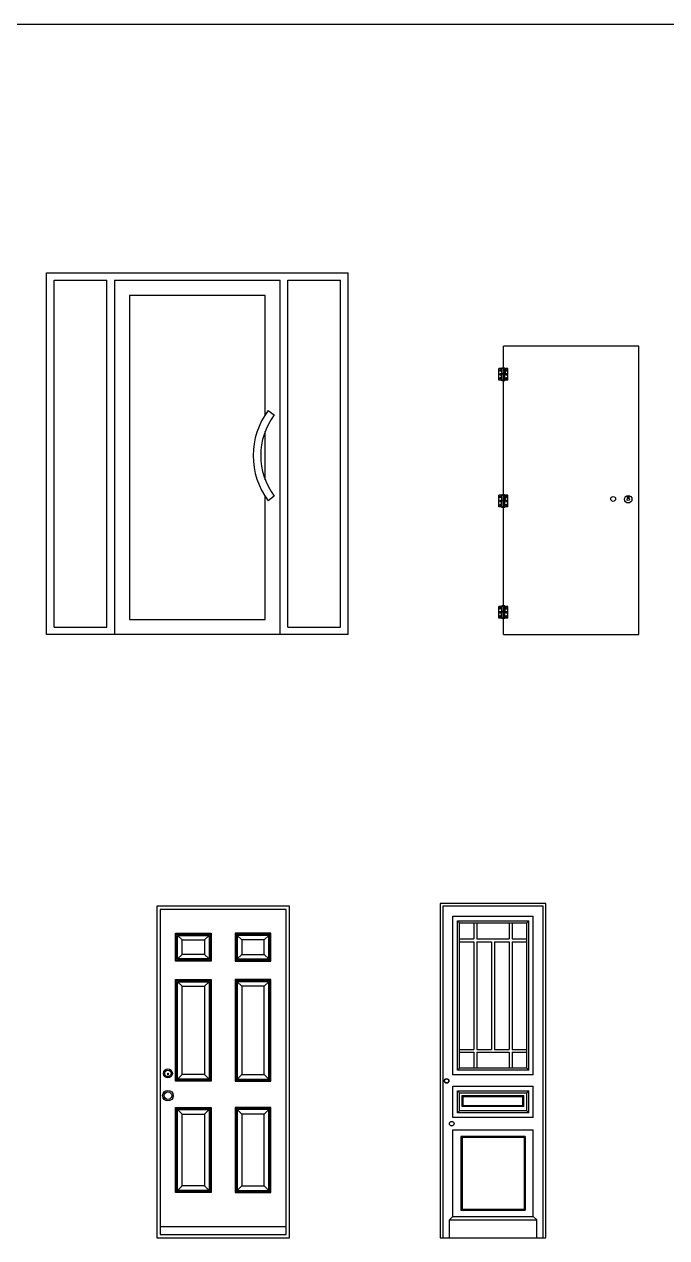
# Model space of a CAD drawing. Header units: inches. Extents: x -12530 to 36157, y 78659 to 110077.
# Drawn here: x -4657 to -395, y 102029 to 110077 of the extents above; entities that cross this region are included whole.
import ezdxf

# ---------------------------------------------------------------- set-up
doc = ezdxf.new("R2010")
doc.units = ezdxf.units.IN
doc.header["$MEASUREMENT"] = 0
doc.layers.add('freecads.com', color=7, linetype='Continuous')

msp = doc.modelspace()

# ---------------------------------------------------------------- linework, layer by layer
at = {"layer": 'freecads.com'}
for p, q in [((-12530.4, 110077.2), (11592.6, 110077.2)), ((-4509.5, 106029.1), (-4509.5, 108429.1)), ((-4509.5, 108429.1), (-2509.5, 108429.1)), ((-2509.5, 106029.1), (-2509.5, 108429.1)), ((-4459.5, 106079.1), (-4459.5, 108379.1)), ((-4459.5, 108379.1), (-4109.5, 108379.1)), ((-4109.5, 106079.1), (-4109.5, 108379.1)), ((-4059.5, 108379.1), (-2959.5, 108379.1)), ((-4059.5, 108379.1), (-4059.5, 106029.1)), ((-2959.5, 106029.1), (-2959.5, 108379.1)), ((-2909.5, 108379.1), (-2559.5, 108379.1)), ((-2909.5, 106079.1), (-2909.5, 108379.1)), ((-2559.5, 106079.1), (-2559.5, 108379.1)), ((-3059.5, 108279.1), (-3959.5, 108279.1)), ((-3959.5, 108279.1), (-3959.5, 106129.1)), ((-3059.5, 107486.8), (-3059.5, 108279.1)), ((-581.1, 107943.3), (-1478.1, 107943.3)), ((-1478.1, 106029.1), (-1478.1, 107943.3)), ((-581.1, 106029.1), (-581.1, 107943.3)), ((-1488.6, 107793.3), (-1508.6, 107793.3)), ((-1508.6, 107716.3), (-1508.6, 107793.3)), ((-1501.9, 107779), (-1502.1, 107779.2)), ((-1502, 107780), (-1500.1, 107781.2)), ((-1501.2, 107778.8), (-1499.3, 107780)), ((-1500, 107782), (-1501.1, 107783.7)), ((-1500.7, 107784.7), (-1501, 107784.5)), ((-1498.8, 107782.8), (-1500, 107784.5)), ((-1497.4, 107778.1), (-1498.6, 107779.9)), ((-1498, 107782.6), (-1496.3, 107783.7)), ((-1496.2, 107778.9), (-1497.4, 107780.7)), ((-1497.2, 107781.4), (-1495.5, 107782.6)), ((-1496.4, 107778.1), (-1496.6, 107778)), ((-1495.4, 107783.3), (-1495.5, 107783.6)), ((-1488.6, 107713.3), (-1488.6, 107796.3)), ((-1468.6, 107796.3), (-1488.6, 107796.3)), ((-1468.6, 107793.3), (-1488.6, 107793.3)), ((-1468.6, 107713.3), (-1468.6, 107796.3)), ((-1465.6, 107757.8), (-1465.6, 107793.3)), ((-1448.6, 107793.3), (-1465.6, 107793.3)), ((-1461.7, 107783.3), (-1461.6, 107783.6)), ((-1459.9, 107781.4), (-1461.6, 107782.6)), ((-1460.9, 107778.9), (-1459.7, 107780.7)), ((-1459.1, 107782.6), (-1460.8, 107783.7)), ((-1460.7, 107778.1), (-1460.5, 107778)), ((-1459.7, 107778.1), (-1458.5, 107779.9)), ((-1458.3, 107782.8), (-1457.1, 107784.5)), ((-1455.9, 107778.8), (-1457.8, 107780)), ((-1457.1, 107782), (-1456, 107783.7)), ((-1455.2, 107780), (-1457, 107781.2)), ((-1456.4, 107784.7), (-1456.1, 107784.5)), ((-1455.2, 107779), (-1455, 107779.2)), ((-1448.6, 107716.3), (-1448.6, 107793.3)), ((-1491.6, 107716.3), (-1508.6, 107716.3)), ((-1501.9, 107757.3), (-1502.1, 107757)), ((-1501.9, 107730.6), (-1502.1, 107730.3)), ((-1502, 107756.3), (-1500.1, 107755)), ((-1502, 107729.6), (-1500.1, 107728.4)), ((-1501.2, 107757.4), (-1499.3, 107756.2)), ((-1501.2, 107730.7), (-1499.3, 107729.5)), ((-1500, 107754.3), (-1501.1, 107752.5)), ((-1500, 107727.6), (-1501.1, 107725.8)), ((-1500.7, 107751.6), (-1501, 107751.8)), ((-1500.7, 107724.9), (-1501, 107725.1)), ((-1498.8, 107753.5), (-1500, 107751.7)), ((-1498.8, 107726.8), (-1500, 107725)), ((-1497.4, 107758.2), (-1498.6, 107756.4)), ((-1497.4, 107731.5), (-1498.6, 107729.7)), ((-1498, 107753.7), (-1496.3, 107752.5)), ((-1498, 107727), (-1496.3, 107725.8)), ((-1496.2, 107757.4), (-1497.4, 107755.6)), ((-1496.2, 107730.7), (-1497.4, 107728.9)), ((-1497.2, 107754.8), (-1495.5, 107753.7)), ((-1497.2, 107728.1), (-1495.5, 107727)), ((-1496.4, 107758.1), (-1496.6, 107758.3)), ((-1496.4, 107731.4), (-1496.6, 107731.6)), ((-1495.4, 107752.9), (-1495.5, 107752.7)), ((-1495.4, 107726.2), (-1495.5, 107726)), ((-1491.6, 107716.3), (-1491.6, 107757.8)), ((-1491.6, 107757.8), (-1465.6, 107757.8)), ((-1468.6, 107759.3), (-1488.6, 107759.3)), ((-1468.6, 107756.3), (-1488.6, 107756.3)), ((-1448.6, 107716.3), (-1488.6, 107716.3)), ((-1468.6, 107713.3), (-1488.6, 107713.3)), ((-1461.7, 107752.9), (-1461.6, 107752.7)), ((-1461.7, 107726.2), (-1461.6, 107726)), ((-1459.9, 107754.8), (-1461.6, 107753.7)), ((-1459.9, 107728.1), (-1461.6, 107727)), ((-1460.9, 107757.4), (-1459.7, 107755.6)), ((-1460.9, 107730.7), (-1459.7, 107728.9)), ((-1459.1, 107753.7), (-1460.8, 107752.5)), ((-1459.1, 107727), (-1460.8, 107725.8)), ((-1460.7, 107758.1), (-1460.5, 107758.3)), ((-1460.7, 107731.4), (-1460.5, 107731.6)), ((-1459.7, 107758.2), (-1458.5, 107756.4)), ((-1459.7, 107731.5), (-1458.5, 107729.7)), ((-1458.3, 107753.5), (-1457.1, 107751.7)), ((-1458.3, 107726.8), (-1457.1, 107725)), ((-1455.9, 107757.4), (-1457.8, 107756.2)), ((-1455.9, 107730.7), (-1457.8, 107729.5)), ((-1457.1, 107754.3), (-1456, 107752.5)), ((-1457.1, 107727.6), (-1456, 107725.8)), ((-1455.2, 107756.3), (-1457, 107755)), ((-1455.2, 107729.6), (-1457, 107728.4)), ((-1456.4, 107751.6), (-1456.1, 107751.8)), ((-1456.4, 107724.9), (-1456.1, 107725.1)), ((-1455.2, 107757.3), (-1455, 107757)), ((-1455.2, 107730.6), (-1455, 107730.3)), ((-3038.8, 107516.6), (-2998.8, 107486.6)), ((-3059.5, 107056.8), (-3059.5, 107376.4)), ((-3059.5, 106129.1), (-3059.5, 106946.4)), ((-2998.8, 106946.6), (-3038.8, 106916.6)), ((-1489, 106953.2), (-1509, 106953.2)), ((-1509, 106876.2), (-1509, 106953.2)), ((-1502.4, 106938.9), (-1502.6, 106939.1)), ((-1502.4, 106917.2), (-1502.6, 106916.9)), ((-1502.4, 106890.5), (-1502.6, 106890.2)), ((-1502.4, 106939.9), (-1500.6, 106941.1)), ((-1502.4, 106916.1), (-1500.6, 106914.9)), ((-1502.4, 106889.5), (-1500.6, 106888.2)), ((-1500.4, 106941.9), (-1501.6, 106943.6)), ((-1501.6, 106938.7), (-1499.8, 106939.9)), ((-1501.6, 106917.3), (-1499.8, 106916.1)), ((-1500.4, 106914.2), (-1501.6, 106912.4)), ((-1501.6, 106890.6), (-1499.8, 106889.4)), ((-1500.4, 106887.5), (-1501.6, 106885.7)), ((-1501.2, 106944.6), (-1501.5, 106944.4)), ((-1501.2, 106911.5), (-1501.5, 106911.6)), ((-1501.2, 106884.8), (-1501.5, 106884.9)), ((-1499.3, 106942.6), (-1500.4, 106944.4)), ((-1499.3, 106913.4), (-1500.4, 106911.6)), ((-1499.3, 106886.7), (-1500.4, 106884.9)), ((-1497.9, 106938), (-1499.1, 106939.8)), ((-1497.9, 106918), (-1499.1, 106916.3)), ((-1497.9, 106891.3), (-1499.1, 106889.6)), ((-1498.5, 106942.5), (-1496.8, 106943.6)), ((-1498.5, 106913.5), (-1496.8, 106912.4)), ((-1498.5, 106886.8), (-1496.8, 106885.7)), ((-1496.7, 106938.8), (-1497.9, 106940.5)), ((-1496.7, 106917.3), (-1497.9, 106915.5)), ((-1496.7, 106890.6), (-1497.9, 106888.8)), ((-1497.7, 106941.3), (-1496, 106942.5)), ((-1497.7, 106914.7), (-1496, 106913.6)), ((-1497.7, 106888), (-1496, 106886.9)), ((-1496.9, 106938), (-1497.1, 106937.8)), ((-1496.9, 106918), (-1497.1, 106918.2)), ((-1496.9, 106891.3), (-1497.1, 106891.5)), ((-1495.9, 106943.2), (-1496, 106943.5)), ((-1495.9, 106912.8), (-1496, 106912.6)), ((-1495.9, 106886.1), (-1496, 106885.9)), ((-1492, 106876.2), (-1492, 106917.7)), ((-1492, 106917.7), (-1466, 106917.7)), ((-1489, 106873.2), (-1489, 106956.2)), ((-1469, 106956.2), (-1489, 106956.2)), ((-1469, 106953.2), (-1489, 106953.2)), ((-1469, 106919.2), (-1489, 106919.2)), ((-1469, 106916.2), (-1489, 106916.2)), ((-1469, 106873.2), (-1469, 106956.2)), ((-1466, 106917.7), (-1466, 106953.2)), ((-1449, 106953.2), (-1466, 106953.2)), ((-1462.2, 106943.2), (-1462, 106943.5)), ((-1462.2, 106912.8), (-1462, 106912.6)), ((-1462.2, 106886.1), (-1462, 106885.9)), ((-1460.3, 106941.3), (-1462.1, 106942.5)), ((-1460.3, 106914.7), (-1462.1, 106913.6)), ((-1460.3, 106888), (-1462.1, 106886.9)), ((-1461.4, 106938.8), (-1460.2, 106940.5)), ((-1461.4, 106917.3), (-1460.2, 106915.5)), ((-1461.4, 106890.6), (-1460.2, 106888.8)), ((-1459.6, 106942.5), (-1461.3, 106943.6)), ((-1459.6, 106913.5), (-1461.3, 106912.4)), ((-1459.6, 106886.8), (-1461.3, 106885.7)), ((-1461.2, 106938), (-1460.9, 106937.8)), ((-1461.2, 106918), (-1460.9, 106918.2)), ((-1461.2, 106891.3), (-1460.9, 106891.5)), ((-1460.2, 106938), (-1459, 106939.8)), ((-1460.2, 106918), (-1459, 106916.3)), ((-1460.2, 106891.3), (-1459, 106889.6)), ((-1458.8, 106942.6), (-1457.6, 106944.4)), ((-1458.8, 106913.4), (-1457.6, 106911.6)), ((-1458.8, 106886.7), (-1457.6, 106884.9)), ((-1456.4, 106938.7), (-1458.2, 106939.9)), ((-1456.4, 106917.3), (-1458.2, 106916.1)), ((-1456.4, 106890.6), (-1458.2, 106889.4)), ((-1457.6, 106941.9), (-1456.4, 106943.6)), ((-1457.6, 106914.2), (-1456.4, 106912.4)), ((-1457.6, 106887.5), (-1456.4, 106885.7)), ((-1455.6, 106939.9), (-1457.5, 106941.1)), ((-1455.6, 106916.1), (-1457.5, 106914.9)), ((-1455.6, 106889.5), (-1457.5, 106888.2)), ((-1456.9, 106944.6), (-1456.6, 106944.4)), ((-1456.9, 106911.5), (-1456.6, 106911.6)), ((-1456.9, 106884.8), (-1456.6, 106884.9)), ((-1455.7, 106938.9), (-1455.5, 106939.1)), ((-1455.7, 106917.2), (-1455.5, 106916.9)), ((-1455.7, 106890.5), (-1455.5, 106890.2)), ((-1449, 106876.2), (-1449, 106953.2)), ((-646.5, 106947.5), (-655.5, 106947.5)), ((-646.5, 106938.5), (-655.5, 106938.5)), ((-1492, 106876.2), (-1509, 106876.2)), ((-1449, 106876.2), (-1489, 106876.2)), ((-1469, 106873.2), (-1489, 106873.2)), ((-1489.5, 106216.1), (-1509.5, 106216.1)), ((-1509.5, 106139.1), (-1509.5, 106216.1)), ((-1502.9, 106201.7), (-1503.1, 106202)), ((-1502.9, 106180.1), (-1503.1, 106179.8)), ((-1502.9, 106202.8), (-1501.1, 106204)), ((-1502.9, 106179), (-1501.1, 106177.8)), ((-1500.9, 106204.7), (-1502.1, 106206.5)), ((-1502.1, 106201.6), (-1500.3, 106202.8)), ((-1502.1, 106180.2), (-1500.3, 106179)), ((-1500.9, 106177.1), (-1502.1, 106175.3)), ((-1501.7, 106207.5), (-1501.9, 106207.3)), ((-1501.7, 106174.4), (-1501.9, 106174.5)), ((-1499.7, 106205.5), (-1500.9, 106207.3)), ((-1499.7, 106176.3), (-1500.9, 106174.5)), ((-1498.4, 106200.9), (-1499.5, 106202.7)), ((-1498.4, 106180.9), (-1499.5, 106179.2)), ((-1499, 106205.4), (-1497.3, 106206.5)), ((-1499, 106176.4), (-1497.3, 106175.3)), ((-1497.2, 106201.7), (-1498.4, 106203.4)), ((-1497.2, 106180.1), (-1498.4, 106178.4)), ((-1498.2, 106204.2), (-1496.5, 106205.3)), ((-1498.2, 106177.6), (-1496.5, 106176.5)), ((-1497.3, 106200.9), (-1497.6, 106200.7)), ((-1497.3, 106180.9), (-1497.6, 106181.1)), ((-1496.3, 106206.1), (-1496.5, 106206.4)), ((-1496.3, 106175.7), (-1496.5, 106175.4)), ((-1492.5, 106139.1), (-1492.5, 106180.6)), ((-1492.5, 106180.6), (-1466.5, 106180.6)), ((-1489.5, 106136.1), (-1489.5, 106219.1)), ((-1469.5, 106219.1), (-1489.5, 106219.1)), ((-1469.5, 106216.1), (-1489.5, 106216.1)), ((-1469.5, 106182.1), (-1489.5, 106182.1)), ((-1469.5, 106179.1), (-1489.5, 106179.1)), ((-1469.5, 106136.1), (-1469.5, 106219.1)), ((-1466.5, 106180.6), (-1466.5, 106216.1)), ((-1449.5, 106216.1), (-1466.5, 106216.1)), ((-1462.7, 106206.1), (-1462.5, 106206.4)), ((-1462.7, 106175.7), (-1462.5, 106175.4)), ((-1460.8, 106204.2), (-1462.5, 106205.3)), ((-1460.8, 106177.6), (-1462.5, 106176.5)), ((-1460, 106205.4), (-1461.8, 106206.5)), ((-1461.8, 106201.7), (-1460.7, 106203.4)), ((-1461.8, 106180.1), (-1460.7, 106178.4)), ((-1460, 106176.4), (-1461.8, 106175.3)), ((-1461.7, 106200.9), (-1461.4, 106200.7)), ((-1461.7, 106180.9), (-1461.4, 106181.1)), ((-1460.7, 106200.9), (-1459.5, 106202.7)), ((-1460.7, 106180.9), (-1459.5, 106179.2)), ((-1459.3, 106205.5), (-1458.1, 106207.3)), ((-1459.3, 106176.3), (-1458.1, 106174.5)), ((-1456.9, 106201.6), (-1458.7, 106202.8)), ((-1456.9, 106180.2), (-1458.7, 106179)), ((-1458.1, 106204.7), (-1456.9, 106206.5)), ((-1458.1, 106177.1), (-1456.9, 106175.3)), ((-1456.1, 106202.8), (-1457.9, 106204)), ((-1456.1, 106179), (-1457.9, 106177.8)), ((-1457.3, 106207.5), (-1457.1, 106207.3)), ((-1457.3, 106174.4), (-1457.1, 106174.5)), ((-1456.1, 106201.7), (-1456, 106202)), ((-1456.1, 106180.1), (-1456, 106179.8)), ((-1449.5, 106139.1), (-1449.5, 106216.1)), ((-4459.5, 106079.1), (-4109.5, 106079.1)), ((-3959.5, 106129.1), (-3059.5, 106129.1)), ((-2909.5, 106079.1), (-2559.5, 106079.1)), ((-1492.5, 106139.1), (-1509.5, 106139.1)), ((-1502.9, 106153.4), (-1503.1, 106153.1)), ((-1502.9, 106152.3), (-1501.1, 106151.1)), ((-1502.1, 106153.5), (-1500.3, 106152.3)), ((-1500.9, 106150.4), (-1502.1, 106148.6)), ((-1501.7, 106147.7), (-1501.9, 106147.8)), ((-1499.7, 106149.6), (-1500.9, 106147.8)), ((-1498.4, 106154.2), (-1499.5, 106152.5)), ((-1499, 106149.7), (-1497.3, 106148.6)), ((-1497.2, 106153.5), (-1498.4, 106151.7)), ((-1498.2, 106150.9), (-1496.5, 106149.8)), ((-1497.3, 106154.2), (-1497.6, 106154.4)), ((-1496.3, 106149), (-1496.5, 106148.8)), ((-1449.5, 106139.1), (-1489.5, 106139.1)), ((-1469.5, 106136.1), (-1489.5, 106136.1)), ((-1462.7, 106149), (-1462.5, 106148.8)), ((-1460.8, 106150.9), (-1462.5, 106149.8)), ((-1461.8, 106153.5), (-1460.7, 106151.7)), ((-1460, 106149.7), (-1461.8, 106148.6)), ((-1461.7, 106154.2), (-1461.4, 106154.4)), ((-1460.7, 106154.2), (-1459.5, 106152.5)), ((-1459.3, 106149.6), (-1458.1, 106147.8)), ((-1456.9, 106153.5), (-1458.7, 106152.3)), ((-1458.1, 106150.4), (-1456.9, 106148.6)), ((-1456.1, 106152.3), (-1457.9, 106151.1)), ((-1457.3, 106147.7), (-1457.1, 106147.8)), ((-1456.1, 106153.4), (-1456, 106153.1)), ((-2509.5, 106029.1), (-4509.5, 106029.1)), ((-1478.1, 106029.1), (-581.1, 106029.1)), ((-2897.4, 104229.1), (-3778.7, 104229.1)), ((-3778.7, 104229.1), (-3778.7, 102029.1)), ((-2897.4, 102029.1), (-2897.4, 104229.1)), ((-1197.8, 104245.8), (-1897.4, 104245.8)), ((-1897.4, 104245.8), (-1897.4, 102029.1)), ((-1214.5, 104229.1), (-1880.7, 104229.1)), ((-1880.7, 104229.1), (-1880.7, 102029.1)), ((-1214.5, 102029.1), (-1214.5, 104229.1)), ((-1197.8, 102029.1), (-1197.8, 104245.8)), ((-2919.8, 104206.7), (-3756.3, 104206.7)), ((-3756.3, 104206.7), (-3756.3, 102051.5)), ((-2919.8, 102051.5), (-2919.8, 104206.7)), ((-1814.9, 103110), (-1814.9, 104161.1)), ((-1814.9, 104161.1), (-1280.3, 104161.1)), ((-1280.3, 103110), (-1280.3, 104161.1)), ((-1784, 103140.9), (-1784, 104130.2)), ((-1784, 104130.2), (-1311.2, 104130.2)), ((-1770.7, 104116.9), (-1784, 104130.2)), ((-1770.7, 103154.2), (-1770.7, 104116.9)), ((-1770.7, 104116.9), (-1324.5, 104116.9)), ((-1674.6, 104116.9), (-1674.6, 104011.5)), ((-1655.6, 104116.9), (-1655.6, 104011.5)), ((-1439.6, 104116.9), (-1439.6, 104011.5)), ((-1420.6, 104116.9), (-1420.6, 104011.5)), ((-1324.5, 104116.9), (-1311.2, 104130.2)), ((-1324.5, 103154.2), (-1324.5, 104116.9)), ((-1311.2, 103140.9), (-1311.2, 104130.2)), ((-3655.1, 104049.2), (-3417.1, 104049.2)), ((-3655.1, 103864.2), (-3655.1, 104049.2)), ((-3648.6, 104042.7), (-3423.6, 104042.7)), ((-3648.6, 103870.7), (-3648.6, 104042.7)), ((-3640.4, 104034.5), (-3431.8, 104034.5)), ((-3640.4, 103878.9), (-3640.4, 104034.5)), ((-3610.9, 104005), (-3640.4, 104034.5)), ((-3610.9, 104005), (-3461.3, 104005)), ((-3610.9, 103908.3), (-3610.9, 104005)), ((-3461.3, 104005), (-3431.8, 104034.5)), ((-3461.3, 104005), (-3461.3, 103908.3)), ((-3431.8, 104034.5), (-3431.8, 103878.9)), ((-3423.6, 104042.7), (-3423.6, 103870.7)), ((-3417.1, 104049.2), (-3417.1, 103864.2)), ((-3021, 104049.2), (-3258.9, 104049.2)), ((-3258.9, 104049.2), (-3258.9, 103864.2)), ((-3027.5, 104042.7), (-3252.5, 104042.7)), ((-3252.5, 104042.7), (-3252.5, 103870.7)), ((-3035.7, 104034.5), (-3244.3, 104034.5)), ((-3244.3, 104034.5), (-3244.3, 103878.9)), ((-3214.8, 104005), (-3244.3, 104034.5)), ((-3065.2, 104005), (-3214.8, 104005)), ((-3214.8, 104005), (-3214.8, 103908.3)), ((-3065.2, 104005), (-3035.7, 104034.5)), ((-3065.2, 103908.3), (-3065.2, 104005)), ((-3035.7, 103878.9), (-3035.7, 104034.5)), ((-3027.5, 103870.7), (-3027.5, 104042.7)), ((-3021, 103864.2), (-3021, 104049.2)), ((-1770.7, 104011.5), (-1674.6, 104011.5)), ((-1770.7, 103992.5), (-1674.6, 103992.5)), ((-1674.6, 103992.5), (-1674.6, 103278.6)), ((-1655.6, 104011.5), (-1439.6, 104011.5)), ((-1655.6, 103992.5), (-1557.1, 103992.5)), ((-1655.6, 103992.5), (-1655.6, 103278.6)), ((-1557.1, 103992.5), (-1557.1, 103278.6)), ((-1538.1, 103992.5), (-1439.6, 103992.5)), ((-1538.1, 103992.5), (-1538.1, 103278.6)), ((-1439.6, 103992.5), (-1439.6, 103278.6)), ((-1420.6, 104011.5), (-1324.5, 104011.5)), ((-1420.6, 103992.5), (-1324.5, 103992.5)), ((-1420.6, 103992.5), (-1420.6, 103278.6)), ((-3640.4, 103878.9), (-3610.9, 103908.3)), ((-3461.3, 103908.3), (-3610.9, 103908.3)), ((-3461.3, 103908.3), (-3431.8, 103878.9)), ((-3214.8, 103908.3), (-3244.3, 103878.9)), ((-3214.8, 103908.3), (-3065.2, 103908.3)), ((-3035.7, 103878.9), (-3065.2, 103908.3)), ((-3417.1, 103864.2), (-3655.1, 103864.2)), ((-3423.6, 103870.7), (-3648.6, 103870.7)), ((-3431.8, 103878.9), (-3640.4, 103878.9)), ((-3258.9, 103864.2), (-3021, 103864.2)), ((-3252.5, 103870.7), (-3027.5, 103870.7)), ((-3244.3, 103878.9), (-3035.7, 103878.9)), ((-3655.1, 103741.4), (-3417.1, 103741.4)), ((-3655.1, 103066.9), (-3655.1, 103741.4)), ((-3417.1, 103741.4), (-3417.1, 103066.9)), ((-3021, 103741.4), (-3258.9, 103741.4)), ((-3258.9, 103741.4), (-3258.9, 103066.9)), ((-3021, 103066.9), (-3021, 103741.4)), ((-3648.6, 103734.9), (-3423.6, 103734.9)), ((-3648.6, 103073.4), (-3648.6, 103734.9)), ((-3640.4, 103726.8), (-3431.8, 103726.8)), ((-3640.4, 103081.6), (-3640.4, 103726.8)), ((-3610.9, 103697.3), (-3640.4, 103726.8)), ((-3610.9, 103697.3), (-3461.3, 103697.3)), ((-3610.9, 103111.1), (-3610.9, 103697.3)), ((-3461.3, 103697.3), (-3431.8, 103726.8)), ((-3461.3, 103697.3), (-3461.3, 103111.1)), ((-3431.8, 103726.8), (-3431.8, 103081.6)), ((-3423.6, 103734.9), (-3423.6, 103073.4)), ((-3027.5, 103734.9), (-3252.5, 103734.9)), ((-3252.5, 103734.9), (-3252.5, 103073.4)), ((-3035.7, 103726.8), (-3244.3, 103726.8)), ((-3244.3, 103726.8), (-3244.3, 103081.6)), ((-3214.8, 103697.3), (-3244.3, 103726.8)), ((-3065.2, 103697.3), (-3214.8, 103697.3)), ((-3214.8, 103697.3), (-3214.8, 103111.1)), ((-3065.2, 103697.3), (-3035.7, 103726.8)), ((-3065.2, 103111.1), (-3065.2, 103697.3)), ((-3035.7, 103081.6), (-3035.7, 103726.8)), ((-3027.5, 103073.4), (-3027.5, 103734.9)), ((-1770.7, 103278.6), (-1674.6, 103278.6)), ((-1770.7, 103259.7), (-1674.6, 103259.7)), ((-1674.6, 103259.7), (-1674.6, 103154.2)), ((-1655.6, 103278.6), (-1557.1, 103278.6)), ((-1655.6, 103259.7), (-1655.6, 103154.2)), ((-1655.6, 103259.7), (-1439.6, 103259.7)), ((-1538.1, 103278.6), (-1439.6, 103278.6)), ((-1439.6, 103259.7), (-1439.6, 103154.2)), ((-1420.6, 103278.6), (-1324.5, 103278.6)), ((-1420.6, 103259.7), (-1324.5, 103259.7)), ((-1420.6, 103259.7), (-1420.6, 103154.2)), ((-3705.1, 103120), (-3703.2, 103120)), ((-3705.1, 103108.8), (-3705.1, 103120)), ((-3703.2, 103108.8), (-3705.1, 103108.8)), ((-3703.2, 103120), (-3703.2, 103108.8)), ((-3640.4, 103081.6), (-3610.9, 103111.1)), ((-3461.3, 103111.1), (-3610.9, 103111.1)), ((-3461.3, 103111.1), (-3431.8, 103081.6)), ((-3214.8, 103111.1), (-3244.3, 103081.6)), ((-3214.8, 103111.1), (-3065.2, 103111.1)), ((-3035.7, 103081.6), (-3065.2, 103111.1)), ((-1280.3, 103110), (-1814.9, 103110)), ((-1784, 103140.9), (-1770.7, 103154.2)), ((-1311.2, 103140.9), (-1784, 103140.9)), ((-1324.5, 103154.2), (-1770.7, 103154.2)), ((-1311.2, 103140.9), (-1324.5, 103154.2)), ((-3417.1, 103066.9), (-3655.1, 103066.9)), ((-3423.6, 103073.4), (-3648.6, 103073.4)), ((-3431.8, 103081.6), (-3640.4, 103081.6)), ((-3258.9, 103066.9), (-3021, 103066.9)), ((-3252.5, 103073.4), (-3027.5, 103073.4)), ((-3244.3, 103081.6), (-3035.7, 103081.6)), ((-1814.9, 102825.9), (-1814.9, 103034.3)), ((-1814.9, 103034.3), (-1280.3, 103034.3)), ((-1280.3, 102825.9), (-1280.3, 103034.3)), ((-1784, 102856.8), (-1784, 103003.4)), ((-1784, 103003.4), (-1311.2, 103003.4)), ((-1770.7, 102990.1), (-1784, 103003.4)), ((-1770.7, 102870.1), (-1770.7, 102990.1)), ((-1770.7, 102990.1), (-1324.5, 102990.1)), ((-1752.2, 102898.8), (-1752.2, 102971.7)), ((-1752.2, 102971.7), (-1343, 102971.7)), ((-1752.2, 102971.7), (-1746.1, 102965.6)), ((-1746.1, 102904.9), (-1746.1, 102965.6)), ((-1746.1, 102965.6), (-1349.1, 102965.6)), ((-1343, 102971.7), (-1349.1, 102965.6)), ((-1349.1, 102904.9), (-1349.1, 102965.6)), ((-1343, 102898.8), (-1343, 102971.7)), ((-1324.5, 102990.1), (-1311.2, 103003.4)), ((-1324.5, 102870.1), (-1324.5, 102990.1)), ((-1311.2, 102856.8), (-1311.2, 103003.4)), ((-3655.1, 102893.6), (-3417.1, 102893.6)), ((-3655.1, 102328.6), (-3655.1, 102893.6)), ((-3648.6, 102887.1), (-3423.6, 102887.1)), ((-3648.6, 102335.1), (-3648.6, 102887.1)), ((-3640.4, 102878.9), (-3431.8, 102878.9)), ((-3640.4, 102343.3), (-3640.4, 102878.9)), ((-3610.9, 102849.4), (-3640.4, 102878.9)), ((-3461.3, 102849.4), (-3431.8, 102878.9)), ((-3431.8, 102878.9), (-3431.8, 102343.3)), ((-3423.6, 102887.1), (-3423.6, 102335.1)), ((-3417.1, 102893.6), (-3417.1, 102328.6)), ((-3021, 102893.6), (-3258.9, 102893.6)), ((-3258.9, 102893.6), (-3258.9, 102328.6)), ((-3027.5, 102887.1), (-3252.5, 102887.1)), ((-3252.5, 102887.1), (-3252.5, 102335.1)), ((-3035.7, 102878.9), (-3244.3, 102878.9)), ((-3244.3, 102878.9), (-3244.3, 102343.3)), ((-3214.8, 102849.4), (-3244.3, 102878.9)), ((-3065.2, 102849.4), (-3035.7, 102878.9)), ((-3035.7, 102343.3), (-3035.7, 102878.9)), ((-3027.5, 102335.1), (-3027.5, 102887.1)), ((-3021, 102328.6), (-3021, 102893.6)), ((-1784, 102856.8), (-1770.7, 102870.1)), ((-1311.2, 102856.8), (-1784, 102856.8)), ((-1324.5, 102870.1), (-1770.7, 102870.1)), ((-1752.2, 102898.8), (-1746.1, 102904.9)), ((-1343, 102898.8), (-1752.2, 102898.8)), ((-1349.1, 102904.9), (-1746.1, 102904.9)), ((-1343, 102898.8), (-1349.1, 102904.9)), ((-1311.2, 102856.8), (-1324.5, 102870.1)), ((-3610.9, 102849.4), (-3461.3, 102849.4)), ((-3610.9, 102372.7), (-3610.9, 102849.4)), ((-3461.3, 102849.4), (-3461.3, 102372.7)), ((-3065.2, 102849.4), (-3214.8, 102849.4)), ((-3214.8, 102849.4), (-3214.8, 102372.7)), ((-3065.2, 102372.7), (-3065.2, 102849.4)), ((-1280.3, 102825.9), (-1814.9, 102825.9)), ((-1814.9, 102169.6), (-1814.9, 102745.4)), ((-1814.9, 102745.4), (-1280.3, 102745.4)), ((-1334.9, 102700.1), (-1760.3, 102700.1)), ((-1760.3, 102700.1), (-1760.3, 102211.5)), ((-1753, 102692.8), (-1760.3, 102700.1)), ((-1342.2, 102692.8), (-1334.9, 102700.1)), ((-1334.9, 102700.1), (-1334.9, 102211.5)), ((-1280.3, 102169.6), (-1280.3, 102745.4)), ((-1342.2, 102692.8), (-1753, 102692.8)), ((-1753, 102692.8), (-1753, 102218.8)), ((-1342.2, 102692.8), (-1342.2, 102218.8)), ((-3640.4, 102343.3), (-3610.9, 102372.7)), ((-3461.3, 102372.7), (-3610.9, 102372.7)), ((-3461.3, 102372.7), (-3431.8, 102343.3)), ((-3214.8, 102372.7), (-3244.3, 102343.3)), ((-3214.8, 102372.7), (-3065.2, 102372.7)), ((-3035.7, 102343.3), (-3065.2, 102372.7)), ((-3417.1, 102328.6), (-3655.1, 102328.6)), ((-3423.6, 102335.1), (-3648.6, 102335.1)), ((-3431.8, 102343.3), (-3640.4, 102343.3)), ((-3258.9, 102328.6), (-3021, 102328.6)), ((-3252.5, 102335.1), (-3027.5, 102335.1)), ((-3244.3, 102343.3), (-3035.7, 102343.3)), ((-1760.3, 102211.5), (-1753, 102218.8)), ((-1760.3, 102211.5), (-1334.9, 102211.5)), ((-1753, 102218.8), (-1342.2, 102218.8)), ((-1334.9, 102211.5), (-1342.2, 102218.8)), ((-1837.4, 102147.6), (-1814.9, 102169.6)), ((-1837.4, 102029.1), (-1837.4, 102147.6)), ((-1837.4, 102147.6), (-1257.8, 102147.6)), ((-1814.9, 102169.6), (-1280.3, 102169.6)), ((-1257.8, 102147.6), (-1280.3, 102169.6)), ((-1257.8, 102029.1), (-1257.8, 102147.6)), ((-3756.3, 102102.5), (-2919.8, 102102.5)), ((-3756.3, 102051.5), (-2919.8, 102051.5)), ((-3778.7, 102029.1), (-2897.4, 102029.1)), ((-1897.4, 102029.1), (-1197.8, 102029.1))]:
    msp.add_line(p, q, dxfattribs=at)
for centre, radius in [((-1498.9, 107781.5), 5.5), ((-1458.2, 107781.5), 5.5), ((-1498.9, 107754.8), 5.5), ((-1498.9, 107728.1), 5.5), ((-1458.2, 107754.8), 5.5), ((-1458.2, 107728.1), 5.5), ((-1499.3, 106941.4), 5.5), ((-1499.3, 106914.7), 5.5), ((-1499.3, 106888), 5.5), ((-1458.7, 106941.4), 5.5), ((-1458.7, 106914.7), 5.5), ((-1458.7, 106888), 5.5), ((-750.6, 106929.1), 16), ((-651, 106927.2), 25), ((-651, 106927.2), 7.99), ((-1499.8, 106204.3), 5.5), ((-1499.8, 106177.6), 5.5), ((-1499.8, 106150.9), 5.5), ((-1459.2, 106204.3), 5.5), ((-1459.2, 106177.6), 5.5), ((-1459.2, 106150.9), 5.5), ((-3704.2, 103119.2), 29.2), ((-3704.2, 103119.2), 21.7), ((-1855.8, 103069.3), 15.5), ((-1855.8, 103069.3), 13.4), ((-3704.2, 102971.4), 35), ((-3704.2, 102971.4), 24.8), ((-1821.8, 102785.6), 15.3)]:
    msp.add_circle(centre, radius, dxfattribs=at)
for centre, radius, start, end in [((-1501.6, 107779.5), 0.551, 123.56932, 213.56932), ((-1501.5, 107779.3), 0.551, 213.56932, 303.56932), ((-1500.7, 107784.1), 0.551, 123.56932, 213.56932), ((-1500.4, 107784.2), 0.551, 33.56932, 123.56932), ((-1500.4, 107781.7), 0.551, 303.56932, 33.56932), ((-1499, 107779.6), 0.551, 33.56932, 123.56932), ((-1498.3, 107783.1), 0.551, 213.56932, 303.56932), ((-1496.9, 107781), 0.551, 123.56932, 213.56932), ((-1496.9, 107778.4), 0.551, 213.56932, 303.56932), ((-1496.7, 107778.6), 0.551, 303.56932, 33.56932), ((-1496, 107783.3), 0.551, 33.56932, 123.56932), ((-1495.8, 107783), 0.551, 303.56932, 33.56932), ((-1461.3, 107783), 0.551, 146.43068, 236.43068), ((-1461.1, 107783.3), 0.551, 56.43068, 146.43068), ((-1460.4, 107778.6), 0.551, 146.43068, 236.43068), ((-1460.2, 107778.4), 0.551, 236.43068, 326.43068), ((-1460.2, 107781), 0.551, 326.43068, 56.43068), ((-1458.8, 107783.1), 0.551, 236.43068, 326.43068), ((-1458.1, 107779.6), 0.551, 56.43068, 146.43068), ((-1456.7, 107781.7), 0.551, 146.43068, 236.43068), ((-1456.7, 107784.2), 0.551, 56.43068, 146.43068), ((-1456.4, 107784.1), 0.551, 326.43068, 56.43068), ((-1455.6, 107779.3), 0.551, 236.43068, 326.43068), ((-1455.5, 107779.5), 0.551, 326.43068, 56.43068), ((-1501.6, 107756.7), 0.551, 146.43068, 236.43068), ((-1501.6, 107730), 0.551, 146.43068, 236.43068), ((-1501.5, 107757), 0.551, 56.43068, 146.43068), ((-1501.5, 107730.3), 0.551, 56.43068, 146.43068), ((-1500.7, 107752.2), 0.551, 146.43068, 236.43068), ((-1500.7, 107725.5), 0.551, 146.43068, 236.43068), ((-1500.4, 107752), 0.551, 236.43068, 326.43068), ((-1500.4, 107725.3), 0.551, 236.43068, 326.43068), ((-1500.4, 107754.6), 0.551, 326.43068, 56.43068), ((-1500.4, 107727.9), 0.551, 326.43068, 56.43068), ((-1499, 107756.7), 0.551, 236.43068, 326.43068), ((-1499, 107730), 0.551, 236.43068, 326.43068), ((-1498.3, 107753.2), 0.551, 56.43068, 146.43068), ((-1498.3, 107726.5), 0.551, 56.43068, 146.43068), ((-1496.9, 107755.3), 0.551, 146.43068, 236.43068), ((-1496.9, 107728.6), 0.551, 146.43068, 236.43068), ((-1496.9, 107757.8), 0.551, 56.43068, 146.43068), ((-1496.9, 107731.2), 0.551, 56.43068, 146.43068), ((-1496.7, 107757.7), 0.551, 326.43068, 56.43068), ((-1496.7, 107731), 0.551, 326.43068, 56.43068), ((-1496, 107753), 0.551, 236.43068, 326.43068), ((-1496, 107726.3), 0.551, 236.43068, 326.43068), ((-1495.8, 107753.2), 0.551, 326.43068, 56.43068), ((-1495.8, 107726.5), 0.551, 326.43068, 56.43068), ((-1461.3, 107753.2), 0.551, 123.56932, 213.56932), ((-1461.3, 107726.5), 0.551, 123.56932, 213.56932), ((-1461.1, 107753), 0.551, 213.56932, 303.56932), ((-1461.1, 107726.3), 0.551, 213.56932, 303.56932), ((-1460.4, 107757.7), 0.551, 123.56932, 213.56932), ((-1460.4, 107731), 0.551, 123.56932, 213.56932), ((-1460.2, 107757.8), 0.551, 33.56932, 123.56932), ((-1460.2, 107731.2), 0.551, 33.56932, 123.56932), ((-1460.2, 107755.3), 0.551, 303.56932, 33.56932), ((-1460.2, 107728.6), 0.551, 303.56932, 33.56932), ((-1458.8, 107753.2), 0.551, 33.56932, 123.56932), ((-1458.8, 107726.5), 0.551, 33.56932, 123.56932), ((-1458.1, 107756.7), 0.551, 213.56932, 303.56932), ((-1458.1, 107730), 0.551, 213.56932, 303.56932), ((-1456.7, 107754.6), 0.551, 123.56932, 213.56932), ((-1456.7, 107727.9), 0.551, 123.56932, 213.56932), ((-1456.7, 107752), 0.551, 213.56932, 303.56932), ((-1456.7, 107725.3), 0.551, 213.56932, 303.56932), ((-1456.4, 107752.2), 0.551, 303.56932, 33.56932), ((-1456.4, 107725.5), 0.551, 303.56932, 33.56932), ((-1455.6, 107757), 0.551, 33.56932, 123.56932), ((-1455.6, 107730.3), 0.551, 33.56932, 123.56932), ((-1455.5, 107756.7), 0.551, 303.56932, 33.56932), ((-1455.5, 107730), 0.551, 303.56932, 33.56932), ((-2638.8, 107216.6), 500, 143.1301, 216.8699), ((-2638.8, 107216.6), 450, 143.1301, 216.8699), ((-1502.1, 106939.4), 0.551, 123.56932, 213.56932), ((-1502.1, 106916.6), 0.551, 146.43068, 236.43068), ((-1502.1, 106889.9), 0.551, 146.43068, 236.43068), ((-1501.9, 106939.2), 0.551, 213.56932, 303.56932), ((-1501.9, 106916.9), 0.551, 56.43068, 146.43068), ((-1501.9, 106890.2), 0.551, 56.43068, 146.43068), ((-1501.2, 106943.9), 0.551, 123.56932, 213.56932), ((-1501.2, 106912.1), 0.551, 146.43068, 236.43068), ((-1501.2, 106885.4), 0.551, 146.43068, 236.43068), ((-1500.9, 106944.1), 0.551, 33.56932, 123.56932), ((-1500.9, 106911.9), 0.551, 236.43068, 326.43068), ((-1500.9, 106885.2), 0.551, 236.43068, 326.43068), ((-1500.9, 106941.6), 0.551, 303.56932, 33.56932), ((-1500.9, 106914.5), 0.551, 326.43068, 56.43068), ((-1500.9, 106887.8), 0.551, 326.43068, 56.43068), ((-1499.5, 106939.5), 0.551, 33.56932, 123.56932), ((-1499.5, 106916.6), 0.551, 236.43068, 326.43068), ((-1499.5, 106889.9), 0.551, 236.43068, 326.43068), ((-1498.8, 106942.9), 0.551, 213.56932, 303.56932), ((-1498.8, 106913.1), 0.551, 56.43068, 146.43068), ((-1498.8, 106886.4), 0.551, 56.43068, 146.43068), ((-1497.4, 106940.9), 0.551, 123.56932, 213.56932), ((-1497.4, 106915.2), 0.551, 146.43068, 236.43068), ((-1497.4, 106888.5), 0.551, 146.43068, 236.43068), ((-1497.4, 106938.3), 0.551, 213.56932, 303.56932), ((-1497.4, 106917.7), 0.551, 56.43068, 146.43068), ((-1497.4, 106891), 0.551, 56.43068, 146.43068), ((-1497.2, 106938.5), 0.551, 303.56932, 33.56932), ((-1497.2, 106917.6), 0.551, 326.43068, 56.43068), ((-1497.2, 106890.9), 0.551, 326.43068, 56.43068), ((-1496.5, 106943.2), 0.551, 33.56932, 123.56932), ((-1496.5, 106912.9), 0.551, 236.43068, 326.43068), ((-1496.5, 106886.2), 0.551, 236.43068, 326.43068), ((-1496.3, 106942.9), 0.551, 303.56932, 33.56932), ((-1496.3, 106913.1), 0.551, 326.43068, 56.43068), ((-1496.3, 106886.4), 0.551, 326.43068, 56.43068), ((-1461.8, 106942.9), 0.551, 146.43068, 236.43068), ((-1461.8, 106913.1), 0.551, 123.56932, 213.56932), ((-1461.8, 106886.4), 0.551, 123.56932, 213.56932), ((-1461.6, 106943.2), 0.551, 56.43068, 146.43068), ((-1461.6, 106912.9), 0.551, 213.56932, 303.56932), ((-1461.6, 106886.2), 0.551, 213.56932, 303.56932), ((-1460.9, 106938.5), 0.551, 146.43068, 236.43068), ((-1460.9, 106917.6), 0.551, 123.56932, 213.56932), ((-1460.9, 106890.9), 0.551, 123.56932, 213.56932), ((-1460.6, 106938.3), 0.551, 236.43068, 326.43068), ((-1460.6, 106917.7), 0.551, 33.56932, 123.56932), ((-1460.6, 106891), 0.551, 33.56932, 123.56932), ((-1460.6, 106940.9), 0.551, 326.43068, 56.43068), ((-1460.6, 106915.2), 0.551, 303.56932, 33.56932), ((-1460.6, 106888.5), 0.551, 303.56932, 33.56932), ((-1459.3, 106942.9), 0.551, 236.43068, 326.43068), ((-1459.3, 106913.1), 0.551, 33.56932, 123.56932), ((-1459.3, 106886.4), 0.551, 33.56932, 123.56932), ((-1458.6, 106939.5), 0.551, 56.43068, 146.43068), ((-1458.6, 106916.6), 0.551, 213.56932, 303.56932), ((-1458.6, 106889.9), 0.551, 213.56932, 303.56932), ((-1457.2, 106941.6), 0.551, 146.43068, 236.43068), ((-1457.2, 106914.5), 0.551, 123.56932, 213.56932), ((-1457.2, 106887.8), 0.551, 123.56932, 213.56932), ((-1457.2, 106944.1), 0.551, 56.43068, 146.43068), ((-1457.2, 106911.9), 0.551, 213.56932, 303.56932), ((-1457.2, 106885.2), 0.551, 213.56932, 303.56932), ((-1456.9, 106943.9), 0.551, 326.43068, 56.43068), ((-1456.9, 106912.1), 0.551, 303.56932, 33.56932), ((-1456.9, 106885.4), 0.551, 303.56932, 33.56932), ((-1456.1, 106939.2), 0.551, 236.43068, 326.43068), ((-1456.1, 106916.9), 0.551, 33.56932, 123.56932), ((-1456.1, 106890.2), 0.551, 33.56932, 123.56932), ((-1455.9, 106939.4), 0.551, 326.43068, 56.43068), ((-1455.9, 106916.6), 0.551, 303.56932, 33.56932), ((-1455.9, 106889.9), 0.551, 303.56932, 33.56932), ((-655.5, 106943), 4.5, 90, 270), ((-646.5, 106943), 4.5, 270, 90), ((-1502.6, 106202.3), 0.551, 123.56932, 213.56932), ((-1502.6, 106179.5), 0.551, 146.43068, 236.43068), ((-1502.4, 106202.1), 0.551, 213.56932, 303.56932), ((-1502.4, 106179.8), 0.551, 56.43068, 146.43068), ((-1501.6, 106206.8), 0.551, 123.56932, 213.56932), ((-1501.6, 106175), 0.551, 146.43068, 236.43068), ((-1501.4, 106207), 0.551, 33.56932, 123.56932), ((-1501.4, 106174.8), 0.551, 236.43068, 326.43068), ((-1501.4, 106204.4), 0.551, 303.56932, 33.56932), ((-1501.4, 106177.4), 0.551, 326.43068, 56.43068), ((-1500, 106202.3), 0.551, 33.56932, 123.56932), ((-1500, 106179.5), 0.551, 236.43068, 326.43068), ((-1499.3, 106205.8), 0.551, 213.56932, 303.56932), ((-1499.3, 106176), 0.551, 56.43068, 146.43068), ((-1497.9, 106203.7), 0.551, 123.56932, 213.56932), ((-1497.9, 106201.2), 0.551, 213.56932, 303.56932), ((-1497.9, 106180.6), 0.551, 56.43068, 146.43068), ((-1497.9, 106178.1), 0.551, 146.43068, 236.43068), ((-1497.9, 106153.9), 0.551, 56.43068, 146.43068), ((-1497, 106206.1), 0.551, 33.56932, 123.56932), ((-1497.6, 106201.4), 0.551, 303.56932, 33.56932), ((-1497.6, 106180.5), 0.551, 326.43068, 56.43068), ((-1497, 106175.8), 0.551, 236.43068, 326.43068), ((-1496.8, 106205.8), 0.551, 303.56932, 33.56932), ((-1496.8, 106176), 0.551, 326.43068, 56.43068), ((-1462.2, 106205.8), 0.551, 146.43068, 236.43068), ((-1462.2, 106176), 0.551, 123.56932, 213.56932), ((-1462.1, 106206.1), 0.551, 56.43068, 146.43068), ((-1462.1, 106175.8), 0.551, 213.56932, 303.56932), ((-1461.4, 106201.4), 0.551, 146.43068, 236.43068), ((-1461.4, 106180.5), 0.551, 123.56932, 213.56932), ((-1461.1, 106201.2), 0.551, 236.43068, 326.43068), ((-1461.1, 106180.6), 0.551, 33.56932, 123.56932), ((-1461.1, 106153.9), 0.551, 33.56932, 123.56932), ((-1461.1, 106203.7), 0.551, 326.43068, 56.43068), ((-1461.1, 106178.1), 0.551, 303.56932, 33.56932), ((-1459.7, 106205.8), 0.551, 236.43068, 326.43068), ((-1459.7, 106176), 0.551, 33.56932, 123.56932), ((-1459, 106202.3), 0.551, 56.43068, 146.43068), ((-1459, 106179.5), 0.551, 213.56932, 303.56932), ((-1457.6, 106204.4), 0.551, 146.43068, 236.43068), ((-1457.6, 106177.4), 0.551, 123.56932, 213.56932), ((-1457.6, 106207), 0.551, 56.43068, 146.43068), ((-1457.6, 106174.8), 0.551, 213.56932, 303.56932), ((-1457.4, 106206.8), 0.551, 326.43068, 56.43068), ((-1457.4, 106175), 0.551, 303.56932, 33.56932), ((-1456.6, 106202.1), 0.551, 236.43068, 326.43068), ((-1456.6, 106179.8), 0.551, 33.56932, 123.56932), ((-1456.4, 106202.3), 0.551, 326.43068, 56.43068), ((-1456.4, 106179.5), 0.551, 303.56932, 33.56932), ((-1502.6, 106152.8), 0.551, 146.43068, 236.43068), ((-1502.4, 106153.1), 0.551, 56.43068, 146.43068), ((-1501.6, 106148.3), 0.551, 146.43068, 236.43068), ((-1501.4, 106148.1), 0.551, 236.43068, 326.43068), ((-1501.4, 106150.7), 0.551, 326.43068, 56.43068), ((-1500, 106152.8), 0.551, 236.43068, 326.43068), ((-1499.3, 106149.3), 0.551, 56.43068, 146.43068), ((-1497.9, 106151.4), 0.551, 146.43068, 236.43068), ((-1497.6, 106153.8), 0.551, 326.43068, 56.43068), ((-1497, 106149.1), 0.551, 236.43068, 326.43068), ((-1496.8, 106149.3), 0.551, 326.43068, 56.43068), ((-1462.2, 106149.3), 0.551, 123.56932, 213.56932), ((-1462.1, 106149.1), 0.551, 213.56932, 303.56932), ((-1461.4, 106153.8), 0.551, 123.56932, 213.56932), ((-1461.1, 106151.4), 0.551, 303.56932, 33.56932), ((-1459.7, 106149.3), 0.551, 33.56932, 123.56932), ((-1459, 106152.8), 0.551, 213.56932, 303.56932), ((-1457.6, 106150.7), 0.551, 123.56932, 213.56932), ((-1457.6, 106148.1), 0.551, 213.56932, 303.56932), ((-1457.4, 106148.3), 0.551, 303.56932, 33.56932), ((-1456.6, 106153.1), 0.551, 33.56932, 123.56932), ((-1456.4, 106152.8), 0.551, 303.56932, 33.56932)]:
    msp.add_arc(centre, radius, start, end, dxfattribs=at)

doc.saveas('drawing.dxf')
